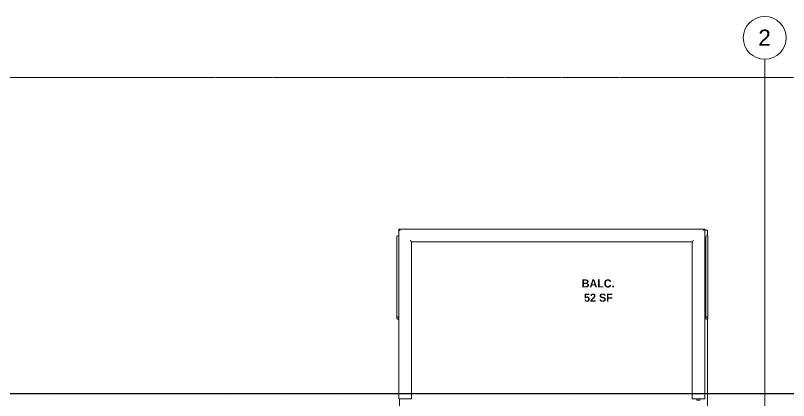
# Model space of a CAD drawing. Header units: inches. Extents: x -4058 to -1781, y 9814 to 12264.
# Drawn here: x -3433.7 to -3145.4, y 12120.3 to 12263.9 of the extents above; entities that cross this region are included whole.
import ezdxf

# ---------------------------------------------------------------- set-up
doc = ezdxf.new("R2010")
doc.units = ezdxf.units.IN
doc.header["$MEASUREMENT"] = 0
for name, pattern in [('Aligning Line 1_8_', [0.25, 0.125, -0.125]), ('Dash_2_', [0.25, 0.125, -0.125]), ('Grid Line 1_2_', [0.875, 0.5, -0.125, 0.125, -0.125])]:
    doc.linetypes.add(name, pattern=pattern)
for name, color, linetype, lineweight in [('0-1', 7, 'Continuous', 5), ('0-2', 7, 'Continuous', 9), ('A-AREA-IDEN', 2, 'Continuous', 9), ('A-FLOR-1', 7, 'Continuous', 9), ('A-FLOR-HRAL-1', 7, 'Continuous', 9), ('G-ANNO-SYMB', 111, 'Aligning Line 1_8_', 9), ('S-BEAM-1', 7, 'Continuous', 9), ('S-GRID-1', 1, 'Grid Line 1_2_', 9), ('S-GRID-IDEN', 1, 'Continuous', 9)]:
    doc.layers.add(name, color=color, linetype=linetype, lineweight=lineweight)
doc.layers.add('0-4', color=250, linetype='Dash_2_')
doc.styles.add('Arial', font='arial.ttf', dxfattribs={"height": 6})
doc.styles.add('Century Gothic_B', font='GOTHICB.TTF', dxfattribs={"height": 3})

# ---------------------------------------------------------------- blocks, each defined once
blk = doc.blocks.new('Railing - Baluster_01-2700443-UNIT PLANS - 2ND FLOOR')
at = {"layer": 'A-FLOR-HRAL-1'}
for p, q in [((-0.59, 1.18), (0.59, 1.18)), ((-0.59, 0.59), (-0.59, 1.18)), ((0.59, 1.18), (0.59, 0.59))]:
    blk.add_line(p, q, dxfattribs=at)
blk = doc.blocks.new('Railing - Railing-3286869-UNIT PLANS - 2ND FLOOR')
at = {"layer": 'A-FLOR-HRAL-1'}
for p, q in [((-3176.67, 12184.2), (-3290.72, 12184.2)), ((-3290.72, 12184.2), (-3290.72, 12155.33)), ((-3176.67, 12120.95), (-3176.67, 12184.2)), ((-3286, 12179.48), (-3181.4, 12179.48)), ((-3286, 12120.95), (-3286, 12179.48)), ((-3181.4, 12179.48), (-3181.4, 12120.95)), ((-3290.72, 12151), (-3290.72, 12120.95)), ((-3290.25, 12120.95), (-3290.72, 12120.95)), ((-3286.47, 12120.95), (-3290.25, 12120.95)), ((-3286, 12120.95), (-3286.47, 12120.95)), ((-3180.93, 12120.95), (-3181.4, 12120.95)), ((-3177.15, 12120.95), (-3180.93, 12120.95)), ((-3176.67, 12120.95), (-3177.15, 12120.95))]:
    blk.add_line(p, q, dxfattribs=at)
for points, knots in [([(-3290.72, 12184.2), (-3290.72, 12184.2), (-3290.72, 12184.19), (-3290.69, 12184.17), (-3290.66, 12184.14), (-3290.63, 12184.11), (-3290.61, 12184.08), (-3290.58, 12184.06), (-3290.54, 12184.02), (-3290.5, 12183.97), (-3290.46, 12183.94), (-3290.42, 12183.9), (-3290.35, 12183.83), (-3290.29, 12183.77), (-3290.25, 12183.73)], [0, 0, 0, 0, 0.166667, 0.25, 0.333333, 0.416667, 0.458333, 0.5, 0.583333, 0.666667, 0.708333, 0.75, 0.833333, 1, 1, 1, 1]), ([(-3176.67, 12184.2), (-3176.67, 12184.2), (-3176.68, 12184.19), (-3176.71, 12184.17), (-3176.74, 12184.14), (-3176.77, 12184.11), (-3176.79, 12184.08), (-3176.82, 12184.06), (-3176.86, 12184.02), (-3176.9, 12183.97), (-3176.94, 12183.94), (-3176.98, 12183.9), (-3177.04, 12183.83), (-3177.11, 12183.77), (-3177.15, 12183.73)], [0, 0, 0, 0, 0.166667, 0.25, 0.333333, 0.416667, 0.458333, 0.5, 0.583333, 0.666667, 0.708333, 0.75, 0.833333, 1, 1, 1, 1]), ([(-3286.47, 12179.95), (-3286.43, 12179.91), (-3286.37, 12179.85), (-3286.29, 12179.77), (-3286.24, 12179.72), (-3286.21, 12179.69), (-3286.18, 12179.65), (-3286.14, 12179.62), (-3286.12, 12179.59), (-3286.09, 12179.57), (-3286.06, 12179.54), (-3286.03, 12179.51), (-3286.01, 12179.49), (-3286, 12179.48), (-3286, 12179.48)], [0, 0, 0, 0, 0.166667, 0.25, 0.333333, 0.375, 0.416667, 0.5, 0.541667, 0.583333, 0.666667, 0.75, 0.833333, 1, 1, 1, 1]), ([(-3180.93, 12179.95), (-3180.97, 12179.91), (-3181.03, 12179.85), (-3181.11, 12179.77), (-3181.15, 12179.72), (-3181.19, 12179.69), (-3181.22, 12179.65), (-3181.25, 12179.62), (-3181.28, 12179.59), (-3181.31, 12179.57), (-3181.34, 12179.54), (-3181.36, 12179.51), (-3181.39, 12179.49), (-3181.4, 12179.48), (-3181.4, 12179.48)], [0, 0, 0, 0, 0.166667, 0.25, 0.333333, 0.375, 0.416667, 0.5, 0.541667, 0.583333, 0.666667, 0.75, 0.833333, 1, 1, 1, 1])]:
    blk.add_open_spline(points, degree=3, knots=knots, dxfattribs=at)
at = {"rotation": 180}
blk.add_blockref('Railing - Baluster_01-2700443-UNIT PLANS - 2ND FLOOR', (-3179.04, 12121.54), dxfattribs=at)
blk = doc.blocks.new('Walls 15 - Walls 1-3286814-UNIT PLANS - 2ND FLOOR')
at = {"layer": 'S-BEAM-1'}
for p, q in [((-3176.27, 12181.35), (-3176.27, 12151)), ((-3175.52, 12151), (-3175.52, 12181.35))]:
    blk.add_line(p, q, dxfattribs=at)
at = {"layer": 'S-BEAM-1', "flags": 128}
for points in [[(-3175.52, 12151), (-3175.53, 12151.1), (-3175.57, 12151.2), (-3175.62, 12151.29), (-3175.69, 12151.36), (-3175.77, 12151.41), (-3175.85, 12151.44), (-3175.94, 12151.44), (-3176.03, 12151.41), (-3176.11, 12151.36), (-3176.18, 12151.29), (-3176.23, 12151.2), (-3176.26, 12151.1), (-3176.27, 12151)], [(-3176.27, 12151), (-3176.26, 12150.89), (-3176.23, 12150.79), (-3176.18, 12150.71), (-3176.11, 12150.64), (-3176.03, 12150.59), (-3175.94, 12150.56), (-3175.85, 12150.56), (-3175.77, 12150.59), (-3175.69, 12150.64), (-3175.62, 12150.71), (-3175.57, 12150.79), (-3175.53, 12150.89), (-3175.52, 12151)]]:
    blk.add_lwpolyline(points, dxfattribs=at)
at = {"layer": 'S-BEAM-1'}
blk.add_ellipse((-3175.9, 12181.35), major_axis=(0.375, 0), ratio=0.850805, start_param=0, end_param=2.356194, dxfattribs=at)
blk = doc.blocks.new('Walls 16 - Walls 1-3286823-UNIT PLANS - 2ND FLOOR')
at = {"layer": 'S-BEAM-1'}
for p, q in [((-3291.47, 12181.35), (-3291.47, 12151)), ((-3290.72, 12151), (-3290.72, 12156.33))]:
    blk.add_line(p, q, dxfattribs=at)
at = {"layer": 'S-BEAM-1', "flags": 128}
for points in [[(-3290.72, 12151), (-3290.73, 12151.1), (-3290.77, 12151.2), (-3290.82, 12151.29), (-3290.89, 12151.36), (-3290.97, 12151.41), (-3291.05, 12151.44), (-3291.14, 12151.44), (-3291.23, 12151.41), (-3291.31, 12151.36), (-3291.38, 12151.29), (-3291.43, 12151.2), (-3291.46, 12151.1), (-3291.47, 12151)], [(-3291.47, 12151), (-3291.46, 12150.89), (-3291.43, 12150.79), (-3291.38, 12150.71), (-3291.31, 12150.64), (-3291.23, 12150.59), (-3291.14, 12150.56), (-3291.05, 12150.56), (-3290.97, 12150.59), (-3290.89, 12150.64), (-3290.82, 12150.71), (-3290.77, 12150.79), (-3290.73, 12150.89), (-3290.72, 12151)]]:
    blk.add_lwpolyline(points, dxfattribs=at)
at = {"layer": 'S-BEAM-1'}
blk.add_ellipse((-3291.1, 12181.35), major_axis=(0.375, 0), ratio=0.850805, start_param=0, end_param=3.141593, dxfattribs=at)
blk = doc.blocks.new('CTR - 1st Phase - Shell_rvt-1-UNIT PLANS - 2ND FLOOR')
at = {"layer": 'A-FLOR-1'}
for p, q in [((-3175.71, 12183.84), (-3176.67, 12183.84)), ((-3175.71, 12181.63), (-3175.71, 12183.84)), ((-3175.71, 12118.09), (-3175.71, 12150.62)), ((-3290.54, 12120.95), (-3290.54, 12118.15))]:
    blk.add_line(p, q, dxfattribs=at)
at = {"layer": '0-2'}
for name in ['Railing - Railing-3286869-UNIT PLANS - 2ND FLOOR', 'Walls 16 - Walls 1-3286823-UNIT PLANS - 2ND FLOOR', 'Walls 15 - Walls 1-3286814-UNIT PLANS - 2ND FLOOR']:
    blk.add_blockref(name, (0, 0), dxfattribs=at)
blk = doc.blocks.new('Grid - Grid Head - Circle-50561-UNIT PLANS - 2ND FLOOR')
at = {"layer": 'S-GRID-IDEN'}
for start, end in [(360, 180), (180, 360)]:
    blk.add_arc((0, 0), 0.25, start, end, dxfattribs=at)

msp = doc.modelspace()

# ---------------------------------------------------------------- linework, layer by layer
at = {"layer": '0-4'}
msp.add_line((-3940.29498, 12122.87704), (-2851.7738, 12122.87704), dxfattribs=at)
at = {"layer": 'G-ANNO-SYMB'}
for p, q in [((-1813.52288, 12240.74859), (-4009.5295, 12240.74859)), ((-2851.7738, 12122.87704), (-3940.29498, 12122.87704))]:
    msp.add_line(p, q, dxfattribs=at)
at = {"layer": 'S-GRID-1'}
msp.add_line((-3154.32374, 9814.0266), (-3154.32374, 12247.50061), dxfattribs=at)

# ---------------------------------------------------------------- block references
at = {"layer": '0-1'}
msp.add_blockref('CTR - 1st Phase - Shell_rvt-1-UNIT PLANS - 2ND FLOOR', (0, 0), dxfattribs=at)
at = {"layer": 'S-GRID-IDEN', "xscale": 31.99999999999999, "yscale": 31.99999999999999, "zscale": 31.99999999999999}
msp.add_blockref('Grid - Grid Head - Circle-50561-UNIT PLANS - 2ND FLOOR', (-3154.32374, 12255.50061), dxfattribs=at)

# ---------------------------------------------------------------- texts
at = {"layer": 'A-AREA-IDEN', "char_height": 3, "attachment_point": 1, "style": 'Century Gothic_B'}
for s, insert, width in [('BALC.', (-3222.55076, 12165.42478), 14.544), ('52 SF', (-3221.67517, 12160.12765), 12.423)]:
    msp.add_mtext(s, dxfattribs=dict(at, insert=insert, width=width))
at = {"layer": 'S-GRID-IDEN', "insert": (-3156.70008, 12258.59659), "char_height": 6, "width": 5.656, "attachment_point": 1, "style": 'Arial'}
msp.add_mtext('2', dxfattribs=at)

doc.saveas('drawing.dxf')
